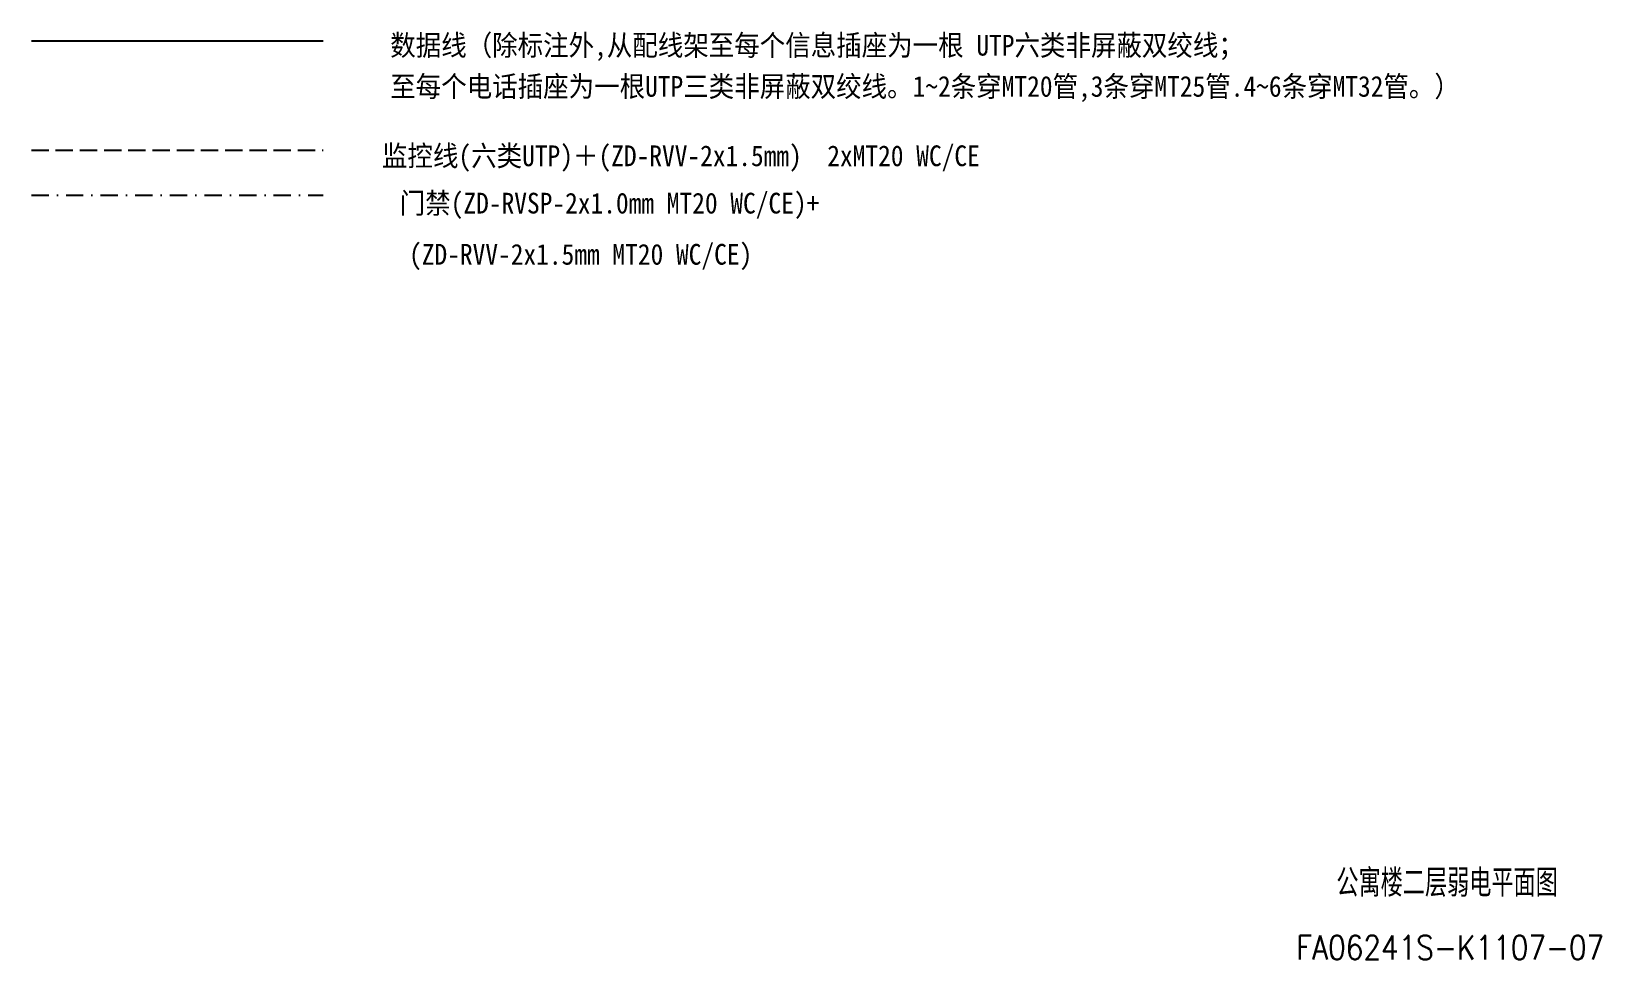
# Model space of a CAD drawing. Extents: x -41969 to 449372, y 65390 to 759577.
# Drawn here: x 220007 to 242696, y 692411 to 705834 of the extents above; entities that cross this region are included whole.
import ezdxf

# ---------------------------------------------------------------- set-up
doc = ezdxf.new("R2010")
doc.units = 0
doc.header["$LTSCALE"] = 1000
doc.header["$MEASUREMENT"] = 0
doc.linetypes.add('DASH', pattern=[0.35, 0.25, -0.1])
doc.linetypes.add('DASHDOT', pattern=[1, 0.5, -0.25, 0, -0.25])
for name, color, linetype in [('0-电气文字', 6, 'Continuous'), ('PUB_TEXT', 7, 'Continuous'), ('WIRE-照明', 120, 'Continuous')]:
    doc.layers.add(name, color=color, linetype=linetype)
doc.styles.add('-宋体', font='', dxfattribs={"width": 1.3})
doc.styles.add('_HZTXT', font='txt.shx', dxfattribs={"width": 0.8, "bigfont": 'HZTXT.shx'})
doc.styles.add('TK', font='GEDITXT.SHX', dxfattribs={"width": 0.85, "height": 3.5, "bigfont": 'DXT.SHX'})
doc.styles.get('-宋体').set_extended_font_data('NSimSun')

msp = doc.modelspace()

# ---------------------------------------------------------------- linework, layer by layer
at = {"layer": 'WIRE-照明', "linetype": 'Continuous'}
msp.add_line((220006.7, 705698.5), (224224.3, 705698.5), dxfattribs=at)
at = {"layer": 'WIRE-照明', "linetype": 'DASH'}
msp.add_line((220006.7, 704114.3), (224224.3, 704114.3), dxfattribs=at)
at = {"layer": 'WIRE-照明', "linetype": 'DASHDOT', "ltscale": 0.5}
msp.add_line((220006.7, 703463.9), (224224.3, 703463.9), dxfattribs=at)

# ---------------------------------------------------------------- texts
at = {"style": 'TK', "width": 0.85}
msp.add_text('FA06241S-K1107-07', height=350, dxfattribs=at).set_placement((238285, 692410.9))
at = {"layer": '0-电气文字', "color": 6, "linetype": 'Continuous', "style": '-宋体', "width": 0.9}
for s, p in [('数据线（除标注外,从配线架至每个信息插座为一根 UTP六类非屏蔽双绞线；', (225191.9, 705484)), ('至每个电话插座为一根UTP三类非屏蔽双绞线。1~2条穿MT20管,3条穿MT25管.4~6条穿MT32管。）', (225191.9, 704889.2)), ('监控线(六类UTP)＋(ZD-RVV-2x1.5mm)  2xMT20 WC/CE', (225072.8, 703885.1)), ('门禁(ZD-RVSP-2x1.0mm MT20 WC/CE)+', (225329.2, 703200.3)), ('(ZD-RVV-2x1.5mm MT20 WC/CE)', (225464, 702460.6))]:
    msp.add_text(s, height=300, dxfattribs=at).set_placement(p)
at = {"layer": 'PUB_TEXT', "linetype": 'Continuous', "style": '_HZTXT', "width": 0.8}
msp.add_text('公寓楼二层弱电平面图', height=400, dxfattribs=at).set_placement((238864, 693320.2))

doc.saveas('drawing.dxf')
